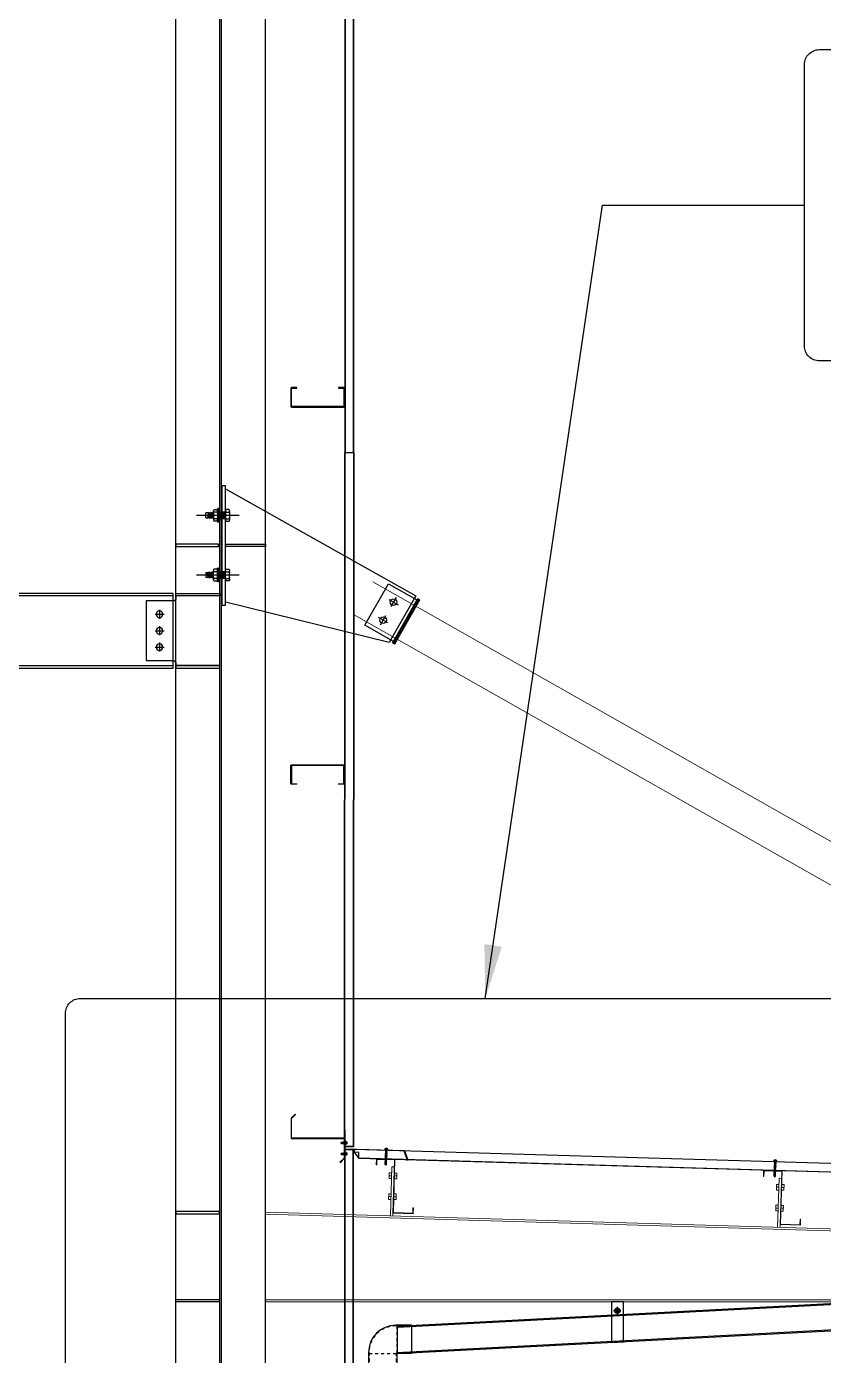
# Model space of a CAD drawing. Header units: inches. Extents: x 340055 to 349452, y -34649 to -30845.
# Drawn here: x 342601.62 to 342628.33, y -32630.48 to -32585.93 of the extents above; entities that cross this region are included whole.
import ezdxf

# ---------------------------------------------------------------- set-up
doc = ezdxf.new("R2010")
doc.units = ezdxf.units.IN
doc.header["$MEASUREMENT"] = 0
doc.linetypes.add('HIDDEN', pattern=[0.375, 0.25, -0.125])
doc.linetypes.add('XKITLINE00', pattern=[0])
for name, color, linetype in [('2', 2, 'Continuous'), ('2NET-VE', 8, 'Continuous'), ('3', 3, 'Continuous'), ('4', 4, 'Continuous'), ('7', 7, 'Continuous'), ('8', 8, 'Continuous'), ('DOWNPOUT', 52, 'Continuous'), ('flashing', 6, 'Continuous'), ('ROOFING', 4, 'Continuous'), ('STRUCTURE', 1, 'Continuous')]:
    doc.layers.add(name, color=color, linetype=linetype)
doc.layers.add('Bolt', color=7, linetype='Continuous', lineweight=0)
doc.layers.add('PART', color=20, linetype='Continuous', lineweight=9)
doc.styles.add('ST1H', font='vnshxh.shx', dxfattribs={"width": 0.7})
doc.dimstyles.new('3', dxfattribs={"dimtxt": 3.5, "dimasz": 1.8, "dimexe": 1, "dimexo": 0, "dimgap": 1, "dimtad": 1, "dimdec": 0, "dimlfac": 3, "dimzin": 0, "dimdsep": 46, "dimtxsty": 'ST1H', "dimblk": 'OBLIQUE', "dimcen": 1, "dimdle": 1, "dimclrd": 8, "dimclre": 8, "dimclrt": 3, "dimadec": 0, "dimazin": 0, "dimtfac": 1, "dimtdec": 0, "dimtix": 1, "dimtofl": 0, "dimtmove": 1, "dimatfit": 3, "dimfxl": 0, "dimtolj": 1, "dimtzin": 0, "dimlwd": -1, "dimlwe": -1, "dimarcsym": 0})

# ---------------------------------------------------------------- blocks, each defined once
blk = doc.blocks.new('A$C2C995D6F')
at = {"layer": '7'}
for p, q in [((0.252, 0.126), (0, 0.126)), ((0.126, 0.252), (0.126, 0))]:
    blk.add_line(p, q, dxfattribs=at)
blk.add_circle((0.126, 0.126), 0.0917, dxfattribs=at)
blk = doc.blocks.new('*U73')
at = {"color": 9, "const_width": 22}
blk.add_lwpolyline([(0, 0), (23.2, 0)], dxfattribs=at)
at = {"layer": '2NET-VE', "color": 8, "linetype": 'Continuous', "ltscale": 0.5}
for p, q in [((0, 10.4), (23.2, 10.4)), ((40, 9.2), (40, 9.2)), ((0, -10.4), (23.2, -10.4)), ((40, -9.2), (40, -9.2))]:
    blk.add_line(p, q, dxfattribs=at)
at = {"layer": '7', "color": 8, "linetype": 'Continuous'}
for p, q in [((38.8, 8), (40.3, 9.6)), ((39.3, -8), (41.2, 8)), ((40.3, 9.6), (41.2, 8)), ((41.2, 8), (42.7, 9.6)), ((41.7, -8), (43.6, 8)), ((42.7, 9.6), (43.6, 8)), ((43.6, 8), (45.1, 9.6)), ((44.2, -8), (46, 8)), ((45.1, 9.6), (46, 8)), ((46, 8), (47.6, 9.6)), ((46.6, -8), (48.5, 8)), ((47.6, 9.6), (48.5, 8)), ((48.5, 8), (50, 9.6)), ((49, -8), (50.9, 8)), ((49, -8), (50.9, 8)), ((50, 9.6), (50.9, 8)), ((50.9, 8), (52.4, 9.6)), ((51.4, -8), (53.3, 8)), ((52.4, 9.6), (53.3, 8)), ((53.3, 8), (54.8, 9.6)), ((53.8, -8), (55.7, 8)), ((53.8, -8), (55.7, 8)), ((53.8, -8), (55.7, 8)), ((54.8, 9.6), (55.7, 8)), ((55.7, 8), (57.2, 9.6)), ((56.2, -8), (58.1, 8)), ((57.2, 9.6), (58.1, 8)), ((63.7, 8), (58.1, 8)), ((63.7, 8), (63.7, -8)), ((39, -8), (38.5, -8)), ((39.3, -8), (38.8, -8)), ((39.3, -8), (40.2, -9.6)), ((40.2, -9.6), (41.7, -8)), ((41.7, -8), (42.6, -9.6)), ((42.6, -9.6), (44.2, -8)), ((44.2, -8), (45.1, -9.6)), ((45.1, -9.6), (46.6, -8)), ((46.6, -8), (47.5, -9.6)), ((47.5, -9.6), (49, -8)), ((49, -8), (49.9, -9.6)), ((49.9, -9.6), (51.4, -8)), ((51.4, -8), (52.3, -9.6)), ((52.3, -9.6), (53.8, -8)), ((53.8, -8), (54.7, -9.6)), ((54.7, -9.6), (56.2, -8)), ((56.2, -8), (63.7, -8))]:
    blk.add_line(p, q, dxfattribs=at)
at = {"layer": '8', "color": 8, "linetype": 'Continuous', "ltscale": 10}
blk.add_line((-43.5, 0), (93.3, 0), dxfattribs=at)
at = {"layer": '8', "color": 8, "linetype": 'Continuous'}
for p, q in [((-12.8, 11), (-12.8, 14.8)), ((-12.8, -14.8), (-12.8, 14.8)), ((-1.2, 18.7), (-11.6, 18.7)), ((-1.7, 11), (-11.1, 11)), ((0, 11), (0, 14.8)), ((0, -14.8), (0, 14.8)), ((23.2, -21.9), (23.2, 21.9)), ((23.2, 21.9), (25.7, 21.9)), ((25.7, -21.9), (25.7, 21.9)), ((25.7, 11), (25.7, 14.8)), ((25.7, -14.8), (25.7, 14.8)), ((26.8, 18.7), (37.3, 18.7)), ((27.4, 11), (36.7, 11)), ((38.5, 11), (38.5, 14.8)), ((38.5, -14.8), (38.5, 14.8)), ((-12.8, -11), (-12.8, -14.8)), ((-11.6, -18.7), (-1.2, -18.7)), ((-1.7, -11), (-11.1, -11)), ((0, -11), (0, -14.8)), ((23.2, -21.9), (25.7, -21.9)), ((25.7, -11), (25.7, -14.8)), ((37.3, -18.7), (26.8, -18.7)), ((27.4, -11), (36.7, -11)), ((38.5, -11), (38.5, -14.8))]:
    blk.add_line(p, q, dxfattribs=at)
for centre, radius, start, end in [((-5.8, 14.8), 6.98, 146.602, 180), ((-7.7, 14.8), 5.12, 180, 228.5476), ((-7.7, 7.1), 5.12, 131.4524, 180), ((-5.1, 14.8), 5.12, 311.4524, 0), ((-5.1, 7.1), 5.12, 0, 48.5476), ((-7, 14.8), 6.98, 0, 33.398), ((32.7, 14.8), 6.98, 146.602, 180), ((30.8, 14.8), 5.12, 180, 228.5476), ((30.8, 7.1), 5.12, 131.4524, 180), ((33.4, 14.8), 5.12, 311.4524, 0), ((33.4, 7.1), 5.12, 0, 48.5476), ((31.5, 14.8), 6.98, 0, 33.398), ((-7.7, -7.1), 5.12, 180, 228.5476), ((-7.7, -14.8), 5.12, 131.4524, 180), ((-5.8, -14.8), 6.98, 180, 213.398), ((-5.1, -7.1), 5.12, 311.4524, 0), ((-5.1, -14.8), 5.12, 0, 48.5476), ((-7, -14.8), 6.98, 326.602, 0), ((30.8, -7.1), 5.12, 180, 228.5476), ((30.8, -14.8), 5.12, 131.4524, 180), ((32.7, -14.8), 6.98, 180, 213.398), ((33.4, -7.1), 5.12, 311.4524, 0), ((33.4, -14.8), 5.12, 0, 48.5476), ((31.5, -14.8), 6.98, 326.602, 0)]:
    blk.add_arc(centre, radius, start, end, dxfattribs=at)
blk = doc.blocks.new('*U74')
at = {"color": 9, "const_width": 22}
blk.add_lwpolyline([(0, 0), (23.2, 0)], dxfattribs=at)
at = {"layer": '2NET-VE', "color": 8, "linetype": 'Continuous', "ltscale": 0.5}
for p, q in [((0, 10.4), (23.2, 10.4)), ((40, 9.2), (40, 9.2)), ((0, -10.4), (23.2, -10.4)), ((40, -9.2), (40, -9.2))]:
    blk.add_line(p, q, dxfattribs=at)
at = {"layer": '7', "color": 8, "linetype": 'Continuous'}
for p, q in [((38.8, 8), (40.3, 9.6)), ((39.3, -8), (41.2, 8)), ((40.3, 9.6), (41.2, 8)), ((41.2, 8), (42.7, 9.6)), ((41.7, -8), (43.6, 8)), ((42.7, 9.6), (43.6, 8)), ((43.6, 8), (45.1, 9.6)), ((44.2, -8), (46, 8)), ((45.1, 9.6), (46, 8)), ((46, 8), (47.6, 9.6)), ((46.6, -8), (48.5, 8)), ((47.6, 9.6), (48.5, 8)), ((48.5, 8), (50, 9.6)), ((49, -8), (50.9, 8)), ((49, -8), (50.9, 8)), ((50, 9.6), (50.9, 8)), ((50.9, 8), (52.4, 9.6)), ((51.4, -8), (53.3, 8)), ((52.4, 9.6), (53.3, 8)), ((53.3, 8), (54.8, 9.6)), ((53.8, -8), (55.7, 8)), ((53.8, -8), (55.7, 8)), ((53.8, -8), (55.7, 8)), ((54.8, 9.6), (55.7, 8)), ((55.7, 8), (57.2, 9.6)), ((56.2, -8), (58.1, 8)), ((57.2, 9.6), (58.1, 8)), ((63.7, 8), (58.1, 8)), ((63.7, 8), (63.7, -8)), ((39, -8), (38.5, -8)), ((39.3, -8), (38.8, -8)), ((39.3, -8), (40.2, -9.6)), ((40.2, -9.6), (41.7, -8)), ((41.7, -8), (42.6, -9.6)), ((42.6, -9.6), (44.2, -8)), ((44.2, -8), (45.1, -9.6)), ((45.1, -9.6), (46.6, -8)), ((46.6, -8), (47.5, -9.6)), ((47.5, -9.6), (49, -8)), ((49, -8), (49.9, -9.6)), ((49.9, -9.6), (51.4, -8)), ((51.4, -8), (52.3, -9.6)), ((52.3, -9.6), (53.8, -8)), ((53.8, -8), (54.7, -9.6)), ((54.7, -9.6), (56.2, -8)), ((56.2, -8), (63.7, -8))]:
    blk.add_line(p, q, dxfattribs=at)
at = {"layer": '8', "color": 8, "linetype": 'Continuous', "ltscale": 10}
blk.add_line((-43.5, 0), (93.3, 0), dxfattribs=at)
at = {"layer": '8', "color": 8, "linetype": 'Continuous'}
for p, q in [((-12.8, 11), (-12.8, 14.8)), ((-12.8, -14.8), (-12.8, 14.8)), ((-1.2, 18.7), (-11.6, 18.7)), ((-1.7, 11), (-11.1, 11)), ((0, 11), (0, 14.8)), ((0, -14.8), (0, 14.8)), ((23.2, -21.9), (23.2, 21.9)), ((23.2, 21.9), (25.7, 21.9)), ((25.7, -21.9), (25.7, 21.9)), ((25.7, 11), (25.7, 14.8)), ((25.7, -14.8), (25.7, 14.8)), ((26.8, 18.7), (37.3, 18.7)), ((27.4, 11), (36.7, 11)), ((38.5, 11), (38.5, 14.8)), ((38.5, -14.8), (38.5, 14.8)), ((-12.8, -11), (-12.8, -14.8)), ((-11.6, -18.7), (-1.2, -18.7)), ((-1.7, -11), (-11.1, -11)), ((0, -11), (0, -14.8)), ((23.2, -21.9), (25.7, -21.9)), ((25.7, -11), (25.7, -14.8)), ((37.3, -18.7), (26.8, -18.7)), ((27.4, -11), (36.7, -11)), ((38.5, -11), (38.5, -14.8))]:
    blk.add_line(p, q, dxfattribs=at)
for centre, radius, start, end in [((-5.8, 14.8), 6.98, 146.602, 180), ((-7.7, 14.8), 5.12, 180, 228.5476), ((-7.7, 7.1), 5.12, 131.4524, 180), ((-5.1, 14.8), 5.12, 311.4524, 0), ((-5.1, 7.1), 5.12, 0, 48.5476), ((-7, 14.8), 6.98, 0, 33.398), ((32.7, 14.8), 6.98, 146.602, 180), ((30.8, 14.8), 5.12, 180, 228.5476), ((30.8, 7.1), 5.12, 131.4524, 180), ((33.4, 14.8), 5.12, 311.4524, 0), ((33.4, 7.1), 5.12, 0, 48.5476), ((31.5, 14.8), 6.98, 0, 33.398), ((-7.7, -7.1), 5.12, 180, 228.5476), ((-7.7, -14.8), 5.12, 131.4524, 180), ((-5.8, -14.8), 6.98, 180, 213.398), ((-5.1, -7.1), 5.12, 311.4524, 0), ((-5.1, -14.8), 5.12, 0, 48.5476), ((-7, -14.8), 6.98, 326.602, 0), ((30.8, -7.1), 5.12, 180, 228.5476), ((30.8, -14.8), 5.12, 131.4524, 180), ((32.7, -14.8), 6.98, 180, 213.398), ((33.4, -7.1), 5.12, 311.4524, 0), ((33.4, -14.8), 5.12, 0, 48.5476), ((31.5, -14.8), 6.98, 326.602, 0)]:
    blk.add_arc(centre, radius, start, end, dxfattribs=at)
blk = doc.blocks.new('11')
at = {"color": 9, "linetype": 'XKITLINE00', "lineweight": 0}
for p, q in [((1478.094, 219.129), (1508.937, 236.631)), ((1478.721, 218.025), (1509.564, 235.526)), ((1477.807, 219.272), (1476.663, 218.622)), ((1476.986, 218.691), (1477.943, 219.234)), ((1477.856, 219.185), (1477.807, 219.272)), ((1477.988, 219.317), (1477.918, 219.277)), ((1477.918, 219.277), (1478.757, 217.799)), ((1477.988, 219.317), (1478.827, 217.838)), ((1477.776, 217.3), (1476.986, 218.691)), ((1477.514, 218.572), (1477.601, 218.722)), ((1477.601, 218.722), (1477.775, 218.721)), ((1477.775, 218.721), (1477.86, 218.57)), ((1476.663, 218.622), (1475.169, 214.476)), ((1477.599, 218.422), (1477.514, 218.572)), ((1477.772, 218.421), (1477.599, 218.422)), ((1477.86, 218.57), (1477.772, 218.421)), ((1477.776, 217.3), (1478.733, 217.842)), ((1477.859, 217.964), (1477.947, 218.113)), ((1477.945, 217.813), (1477.859, 217.964)), ((1478.118, 217.812), (1477.945, 217.813)), ((1477.947, 218.113), (1478.12, 218.112)), ((1478.206, 217.961), (1478.118, 217.812)), ((1478.12, 218.112), (1478.206, 217.961)), ((1478.695, 217.706), (1478.646, 217.793)), ((1478.827, 217.838), (1478.757, 217.799)), ((1478.965, 214.588), (1478.695, 217.706)), ((1508.218, 216.982), (1508.298, 216.984)), ((1508.298, 216.984), (1508.347, 215.335)), ((1495.223, 216.597), (1495.303, 216.6)), ((1495.303, 216.6), (1495.352, 214.95)), ((1475.822, 216.275), (1478.811, 216.36)), ((1475.822, 216.275), (1475.824, 216.215)), ((1475.824, 216.215), (1478.813, 216.3)), ((1475.824, 216.214), (1476.985, 216.247)), ((1476.985, 216.248), (1477.045, 216.25)), ((1477.044, 214.531), (1476.985, 216.248)), ((1477.045, 216.249), (1478.813, 216.3)), ((1477.045, 216.25), (1477.104, 214.533)), ((1478.813, 216.3), (1478.811, 216.36)), ((1482.229, 216.212), (1482.309, 216.215)), ((1482.309, 216.215), (1482.358, 214.565)), ((1464.987, 215.702), (1465.067, 215.704)), ((1465.067, 215.704), (1465.115, 214.055)), ((1469.14, 215.825), (1469.06, 215.822)), ((1469.06, 215.822), (1469.109, 214.173)), ((1461.748, 213.955), (1512.539, 215.459)), ((1512.539, 215.399), (1461.749, 213.895)), ((1508.267, 215.333), (1508.264, 215.433)), ((1512.539, 215.459), (1512.539, 212.455)), ((1482.278, 214.563), (1482.275, 214.663)), ((1495.272, 214.948), (1495.269, 215.048)), ((1469.189, 214.175), (1469.186, 214.275)), ((1475.065, 214.473), (1479.064, 214.591)), ((1475.065, 214.473), (1475.069, 214.353)), ((1475.069, 214.353), (1479.067, 214.471)), ((1477.104, 214.533), (1477.044, 214.531)), ((1477.104, 214.315), (1477.044, 214.315)), ((1477.044, 214.315), (1477.044, 212.535)), ((1477.104, 214.315), (1477.104, 212.535)), ((1479.064, 214.591), (1479.067, 214.471)), ((1461.669, 212.455), (1461.669, 213.955)), ((1461.749, 212.455), (1461.749, 213.955)), ((1465.036, 214.052), (1465.033, 214.152)), ((1460.019, 213.198), (1460.019, 213.118)), ((1460.019, 213.118), (1461.669, 213.118)), ((1461.569, 213.198), (1461.669, 213.198)), ((1461.749, 212.515), (1512.539, 212.515)), ((1512.539, 212.455), (1461.749, 212.455)), ((1477.104, 212.535), (1477.044, 212.535))]:
    blk.add_line(p, q, dxfattribs=at)
at = {"color": 8}
for p, q in [((1461.669, 213.955), (1461.749, 213.955)), ((1461.749, 213.895), (1461.748, 213.955)), ((1461.669, 212.455), (1461.749, 212.455)), ((1461.749, 212.455), (1461.749, 212.515))]:
    blk.add_line(p, q, dxfattribs=at)
at = {"layer": 'Bolt', "linetype": 'XKITLINE00', "lineweight": 0}
for p, q in [((1508.129, 216.774), (1508.209, 216.777)), ((1508.134, 216.584), (1508.129, 216.774)), ((1508.132, 216.679), (1508.212, 216.682)), ((1508.134, 216.584), (1508.214, 216.587)), ((1508.304, 216.78), (1508.384, 216.782)), ((1508.307, 216.685), (1508.387, 216.687)), ((1508.309, 216.59), (1508.389, 216.592)), ((1508.384, 216.782), (1508.389, 216.592)), ((1482.14, 216.005), (1482.22, 216.007)), ((1482.146, 215.815), (1482.14, 216.005)), ((1482.315, 216.01), (1482.395, 216.012)), ((1482.395, 216.012), (1482.401, 215.822)), ((1495.135, 216.389), (1495.214, 216.392)), ((1495.14, 216.2), (1495.135, 216.389)), ((1495.137, 216.295), (1495.217, 216.297)), ((1495.14, 216.2), (1495.22, 216.202)), ((1495.309, 216.395), (1495.389, 216.397)), ((1495.312, 216.3), (1495.392, 216.302)), ((1495.315, 216.205), (1495.395, 216.207)), ((1495.389, 216.397), (1495.395, 216.207)), ((1508.15, 216.075), (1508.23, 216.077)), ((1508.155, 215.885), (1508.15, 216.075)), ((1508.152, 215.98), (1508.232, 215.982)), ((1508.324, 216.08), (1508.404, 216.082)), ((1508.327, 215.985), (1508.407, 215.987)), ((1508.404, 216.082), (1508.41, 215.892)), ((1468.986, 215.615), (1469.066, 215.617)), ((1468.992, 215.425), (1468.986, 215.615)), ((1469.241, 215.623), (1469.161, 215.62)), ((1469.247, 215.433), (1469.241, 215.623)), ((1482.143, 215.91), (1482.223, 215.912)), ((1482.146, 215.815), (1482.226, 215.817)), ((1482.318, 215.915), (1482.398, 215.917)), ((1482.321, 215.82), (1482.401, 215.822)), ((1495.155, 215.69), (1495.235, 215.692)), ((1495.161, 215.5), (1495.155, 215.69)), ((1495.158, 215.595), (1495.238, 215.597)), ((1495.33, 215.695), (1495.41, 215.697)), ((1495.333, 215.6), (1495.413, 215.602)), ((1495.41, 215.697), (1495.416, 215.507)), ((1508.155, 215.885), (1508.235, 215.887)), ((1508.33, 215.89), (1508.41, 215.892)), ((1464.898, 215.494), (1464.978, 215.496)), ((1464.903, 215.304), (1464.898, 215.494)), ((1464.901, 215.399), (1464.981, 215.401)), ((1464.903, 215.304), (1464.983, 215.306)), ((1465.073, 215.499), (1465.153, 215.502)), ((1465.076, 215.404), (1465.155, 215.407)), ((1465.078, 215.309), (1465.158, 215.312)), ((1465.153, 215.502), (1465.158, 215.312)), ((1468.989, 215.52), (1469.069, 215.522)), ((1469.072, 215.428), (1468.992, 215.425)), ((1469.164, 215.525), (1469.244, 215.528)), ((1469.167, 215.43), (1469.247, 215.433)), ((1482.161, 215.305), (1482.241, 215.307)), ((1482.167, 215.115), (1482.161, 215.305)), ((1482.164, 215.21), (1482.244, 215.212)), ((1482.167, 215.115), (1482.247, 215.117)), ((1482.336, 215.31), (1482.416, 215.313)), ((1482.339, 215.215), (1482.419, 215.218)), ((1482.341, 215.12), (1482.421, 215.123)), ((1482.416, 215.313), (1482.421, 215.123)), ((1495.161, 215.5), (1495.241, 215.502)), ((1495.336, 215.505), (1495.416, 215.507)), ((1464.919, 214.794), (1464.998, 214.797)), ((1464.924, 214.604), (1464.919, 214.794)), ((1464.921, 214.699), (1465.001, 214.702)), ((1465.093, 214.799), (1465.173, 214.802)), ((1465.096, 214.705), (1465.176, 214.707)), ((1465.173, 214.802), (1465.179, 214.612)), ((1469.007, 214.915), (1469.087, 214.918)), ((1469.012, 214.725), (1469.007, 214.915)), ((1469.01, 214.82), (1469.089, 214.823)), ((1469.092, 214.728), (1469.012, 214.725)), ((1469.262, 214.923), (1469.182, 214.921)), ((1469.184, 214.826), (1469.264, 214.828)), ((1469.187, 214.731), (1469.267, 214.733)), ((1469.267, 214.733), (1469.262, 214.923)), ((1478.21, 214.696), (1477.91, 214.687)), ((1477.91, 214.687), (1477.914, 214.557)), ((1478.064, 214.561), (1478.06, 214.691)), ((1478.214, 214.566), (1478.21, 214.696)), ((1464.924, 214.604), (1465.004, 214.607)), ((1465.099, 214.61), (1465.179, 214.612)), ((1476.211, 214.637), (1475.911, 214.628)), ((1475.911, 214.628), (1475.915, 214.498)), ((1475.924, 214.185), (1475.92, 214.315)), ((1476.224, 214.194), (1475.924, 214.185)), ((1476.178, 214.383), (1475.959, 214.376)), ((1475.969, 214.376), (1475.968, 214.379)), ((1476.065, 214.502), (1476.061, 214.632)), ((1476.074, 214.189), (1476.07, 214.319)), ((1476.168, 214.382), (1476.168, 214.385)), ((1476.173, 214.382), (1476.178, 214.383)), ((1476.215, 214.507), (1476.211, 214.637)), ((1476.22, 214.324), (1476.224, 214.194)), ((1477.923, 214.244), (1477.919, 214.374)), ((1478.223, 214.253), (1477.923, 214.244)), ((1477.968, 214.435), (1477.968, 214.439)), ((1478.073, 214.248), (1478.069, 214.378)), ((1478.168, 214.441), (1478.167, 214.444)), ((1478.219, 214.383), (1478.223, 214.253)), ((1460.414, 213.293), (1460.224, 213.293)), ((1460.224, 213.293), (1460.224, 213.213)), ((1460.224, 213.038), (1460.224, 213.118)), ((1460.414, 213.038), (1460.224, 213.038)), ((1460.319, 213.213), (1460.319, 213.293)), ((1460.319, 213.038), (1460.319, 213.118)), ((1460.414, 213.213), (1460.414, 213.293)), ((1460.414, 213.118), (1460.414, 213.038)), ((1461.114, 213.293), (1460.924, 213.293)), ((1460.924, 213.293), (1460.924, 213.213)), ((1460.924, 213.038), (1460.924, 213.118)), ((1461.114, 213.038), (1460.924, 213.038)), ((1461.019, 213.213), (1461.019, 213.293)), ((1461.019, 213.038), (1461.019, 213.118)), ((1461.114, 213.213), (1461.114, 213.293)), ((1461.114, 213.118), (1461.114, 213.038))]:
    blk.add_line(p, q, dxfattribs=at)
at = {"layer": 'PART', "color": 94, "linetype": 'XKITLINE00', "lineweight": 0}
for points in [[(1507.584, 215.412), (1507.578, 215.612), (1507.593, 215.613), (1507.598, 215.428), (1508.248, 215.447), (1508.195, 217.231), (1508.815, 217.25), (1508.821, 217.05), (1508.806, 217.049), (1508.801, 217.234), (1508.211, 217.217), (1508.264, 215.433)], [(1481.595, 214.643), (1481.589, 214.843), (1481.604, 214.843), (1481.61, 214.658), (1482.26, 214.678), (1482.207, 216.462), (1482.826, 216.48), (1482.832, 216.28), (1482.817, 216.28), (1482.812, 216.465), (1482.222, 216.447), (1482.275, 214.663)], [(1494.584, 215.228), (1494.599, 215.228), (1494.604, 215.043), (1495.254, 215.062), (1495.201, 216.847), (1495.821, 216.865), (1495.827, 216.665), (1495.812, 216.665), (1495.806, 216.849), (1495.216, 216.832), (1495.269, 215.048), (1494.59, 215.028)], [(1469.845, 214.495), (1469.86, 214.495), (1469.865, 214.295), (1469.186, 214.275), (1469.133, 216.06), (1468.543, 216.042), (1468.549, 215.857), (1468.534, 215.857), (1468.528, 216.057), (1469.147, 216.075), (1469.2, 214.291), (1469.85, 214.31)], [(1464.353, 214.132), (1464.347, 214.332), (1464.362, 214.333), (1464.367, 214.148), (1465.017, 214.167), (1464.964, 215.951), (1465.584, 215.969), (1465.59, 215.77), (1465.575, 215.769), (1465.569, 215.954), (1464.98, 215.937), (1465.033, 214.152)], [(1461.554, 213.803), (1461.369, 213.803), (1461.369, 213.818), (1461.569, 213.818), (1461.569, 213.198), (1459.784, 213.198), (1459.784, 212.548), (1459.969, 212.548), (1459.969, 212.533), (1459.769, 212.533), (1459.769, 213.213), (1461.554, 213.213)]]:
    blk.add_lwpolyline(points, close=True, dxfattribs=at)
blk = doc.blocks.new('A$C26A6701F')
at = {"layer": 'STRUCTURE', "color": 1, "linetype": 'Continuous'}
for p, q in [((0, 17.2), (1.3, 17.5)), ((0, 17.1), (0, 17.2)), ((0, 17.2), (4, 17.2)), ((4, 17.1), (0, 17.1)), ((3.9, 16.7), (0.1, 16.7)), ((0.4, 17.8), (3.6, 17.8)), ((0.4, 17.6), (1.2, 17.6)), ((0.9, 17.8), (0.9, 18.8)), ((1, 17.8), (1, 18.6)), ((1.1, 18.9), (2.9, 18.9)), ((1.2, 16.7), (1.1, 16.7)), ((1.1, 16.7), (1.4, 16.6)), ((1.1, 16.7), (1.4, 16.7)), ((1.1, 16.2), (2.9, 16.5)), ((1.4, 16.4), (1.1, 16.2)), ((1.1, 16.2), (1.4, 16.1)), ((1.1, 15.7), (2.9, 16)), ((1.4, 15.9), (1.1, 15.7)), ((1.1, 15.7), (1.4, 15.6)), ((1.4, 15.5), (1.1, 15.2)), ((1.1, 15.2), (2.9, 15.5)), ((1.1, 15.2), (1.4, 15.1)), ((1.4, 15), (1.1, 14.8)), ((1.1, 14.8), (2.9, 15)), ((1.2, 17.6), (2.8, 17.6)), ((1.3, 17.5), (1.3, 17.6)), ((1.3, 17.5), (2.7, 17.5)), ((1.4, 16.6), (2.4, 16.7)), ((2.7, 16.6), (1.4, 16.4)), ((1.4, 16.4), (1.4, 16.6)), ((1.4, 16.1), (2.7, 16.3)), ((2.7, 16.1), (1.4, 15.9)), ((1.4, 15.9), (1.4, 16.1)), ((1.4, 15.6), (2.7, 15.8)), ((2.7, 15.6), (1.4, 15.5)), ((1.4, 15.5), (1.4, 15.6)), ((1.4, 15.1), (2.7, 15.3)), ((2.7, 15.2), (1.4, 15)), ((1.4, 15), (1.4, 15.1)), ((1.4, 14.7), (2.7, 14.9)), ((1.9, 18.6), (2, 17.8)), ((2, 17.8), (2.1, 18.6)), ((2.7, 17.5), (2.7, 17.6)), ((2.7, 17.5), (4, 17.2)), ((2.7, 16.6), (2.7, 16.7)), ((2.7, 16.6), (2.9, 16.5)), ((2.7, 16.3), (2.9, 16.5)), ((2.7, 16.1), (2.7, 16.3)), ((2.7, 16.1), (2.9, 16)), ((2.7, 15.8), (2.9, 16)), ((2.7, 15.6), (2.7, 15.8)), ((2.7, 15.6), (2.9, 15.5)), ((2.7, 15.3), (2.9, 15.5)), ((2.7, 15.2), (2.7, 15.3)), ((2.7, 15.2), (2.9, 15)), ((2.7, 14.9), (2.9, 15)), ((2.7, 14.7), (2.7, 14.9)), ((2.8, 17.6), (3.6, 17.6)), ((3, 18.6), (3, 17.8)), ((3.1, 17.8), (3.1, 18.8)), ((4, 17.2), (4, 17.1)), ((1, 6.2), (2.8, 6.5)), ((1.3, 6.4), (1, 6.2)), ((1, 6.2), (1.3, 6.1)), ((1.3, 6), (1, 5.8)), ((1, 5.8), (2.8, 6)), ((1, 5.8), (1.3, 5.6)), ((1, 5.3), (2.8, 5.6)), ((1.3, 5.5), (1, 5.3)), ((1, 5.3), (1.3, 5.2)), ((1, 4.8), (2.8, 5.1)), ((1.3, 5), (1, 4.8)), ((1, 4.8), (1.3, 4.7)), ((1, 4.3), (2.8, 4.6)), ((1.3, 4.5), (1, 4.3)), ((1, 4.3), (1.3, 4.2)), ((1.3, 4.1), (1, 3.9)), ((1, 3.9), (2.8, 4.1)), ((1, 3.9), (1.3, 3.8)), ((1.3, 3.6), (1, 3.4)), ((1, 3.4), (2.3, 3.6)), ((1, 3.4), (1.3, 3.3)), ((1.1, 14.8), (1.4, 14.7)), ((1.1, 14.3), (2.9, 14.6)), ((1.4, 14.5), (1.1, 14.3)), ((1.1, 14.3), (1.4, 14.2)), ((1.1, 13.8), (2.9, 14.1)), ((1.4, 14), (1.1, 13.8)), ((1.1, 13.8), (1.4, 13.7)), ((1.4, 13.6), (1.1, 13.3)), ((1.1, 13.3), (2.9, 13.6)), ((1.1, 13.3), (1.4, 13.2)), ((1.1, 12.9), (2.9, 13.2)), ((1.4, 13.1), (1.1, 12.9)), ((1.1, 12.9), (1.4, 12.8)), ((1.1, 12.4), (2.9, 12.7)), ((1.4, 12.6), (1.1, 12.4)), ((1.1, 12.4), (1.4, 12.3)), ((1.1, 11.9), (2.9, 12.2)), ((1.4, 12.1), (1.1, 11.9)), ((1.1, 11.9), (1.4, 11.8)), ((1.4, 11.7), (1.1, 11.5)), ((1.1, 11.5), (2.9, 11.7)), ((1.1, 11.5), (1.4, 11.3)), ((1.1, 11), (2.9, 11.3)), ((1.4, 11.2), (1.1, 11)), ((1.1, 11), (1.3, 10.9)), ((1.1, 10.5), (2.9, 10.8)), ((1.4, 10.7), (1.1, 10.5)), ((1.1, 10.5), (1.3, 10.4)), ((1.1, 10), (2.9, 10.3)), ((1.3, 10.2), (1.1, 10)), ((1.1, 10), (1.3, 9.9)), ((1.3, 9.8), (1.1, 9.6)), ((1.1, 9.6), (2.9, 9.8)), ((1.1, 9.6), (1.3, 9.4)), ((1.1, 9.1), (2.8, 9.4)), ((1.3, 9.3), (1.1, 9.1)), ((1.1, 9.1), (1.3, 9)), ((1.1, 8.6), (2.8, 8.9)), ((1.3, 8.8), (1.1, 8.6)), ((1.1, 8.6), (1.3, 8.5)), ((1.1, 8.1), (2.8, 8.4)), ((1.3, 8.3), (1.1, 8.1)), ((1.1, 8.1), (1.3, 8)), ((1.3, 7.9), (1.1, 7.7)), ((1.1, 7.7), (2.8, 7.9)), ((1.1, 7.7), (1.3, 7.5)), ((1.1, 7.2), (2.8, 7.5)), ((1.3, 7.4), (1.1, 7.2)), ((1.1, 7.2), (1.3, 7.1)), ((1.1, 6.7), (2.8, 7)), ((1.3, 6.9), (1.1, 6.7)), ((1.1, 6.7), (1.3, 6.6)), ((1.3, 10.7), (1.3, 10.9)), ((1.3, 10.4), (2.7, 10.6)), ((2.7, 10.4), (1.3, 10.2)), ((1.3, 10.2), (1.3, 10.4)), ((1.3, 9.9), (2.7, 10.1)), ((2.7, 9.9), (1.3, 9.8)), ((1.3, 9.9), (1.3, 9.8)), ((1.3, 9.4), (2.7, 9.6)), ((2.6, 9.5), (1.3, 9.3)), ((1.3, 9.3), (1.3, 9.4)), ((1.3, 9), (2.7, 9.2)), ((2.6, 9), (1.3, 8.8)), ((1.3, 8.8), (1.3, 9)), ((1.3, 8.5), (2.7, 8.7)), ((2.6, 8.5), (1.3, 8.3)), ((1.3, 8.3), (1.3, 8.5)), ((1.3, 8), (2.7, 8.2)), ((2.6, 8), (1.3, 7.9)), ((1.3, 7.9), (1.3, 8)), ((1.3, 7.5), (2.7, 7.7)), ((2.6, 7.6), (1.3, 7.4)), ((1.3, 7.4), (1.3, 7.5)), ((1.3, 7.1), (2.7, 7.3)), ((2.6, 7.1), (1.3, 6.9)), ((1.3, 6.9), (1.3, 7.1)), ((1.3, 6.6), (2.7, 6.8)), ((2.6, 6.6), (1.3, 6.4)), ((1.3, 6.4), (1.3, 6.6)), ((1.3, 6.1), (2.6, 6.3)), ((2.6, 6.1), (1.3, 6)), ((1.3, 6), (1.3, 6.1)), ((1.3, 5.6), (2.6, 5.8)), ((2.6, 5.7), (1.3, 5.5)), ((1.3, 5.5), (1.3, 5.6)), ((1.3, 5.2), (2.6, 5.4)), ((2.6, 5.2), (1.3, 5)), ((1.3, 5), (1.3, 5.2)), ((1.3, 4.7), (2.6, 4.9)), ((2.6, 4.7), (1.3, 4.5)), ((1.3, 4.5), (1.3, 4.7)), ((1.3, 4.2), (2.6, 4.4)), ((2.6, 4.3), (1.3, 4.1)), ((1.3, 4.1), (1.3, 4.2)), ((1.3, 3.8), (2.6, 3.9)), ((1.3, 3.6), (1.3, 3.8)), ((2.3, 3.7), (1.3, 3.6)), ((1.3, 3.3), (2.2, 3.4)), ((1.3, 0.6), (1.3, 3.3)), ((1.3, 0.6), (1.4, 0.8)), ((1.3, 0.6), (1.9, 0)), ((2.7, 14.7), (1.4, 14.5)), ((1.4, 14.5), (1.4, 14.7)), ((1.4, 14.2), (2.7, 14.4)), ((2.7, 14.2), (1.4, 14)), ((1.4, 14), (1.4, 14.2)), ((1.4, 13.7), (2.7, 13.9)), ((2.7, 13.7), (1.4, 13.6)), ((1.4, 13.6), (1.4, 13.7)), ((1.4, 13.2), (2.7, 13.4)), ((2.7, 13.3), (1.4, 13.1)), ((1.4, 13.2), (1.4, 13.1)), ((1.4, 12.8), (2.7, 13)), ((2.7, 12.8), (1.4, 12.6)), ((1.4, 12.6), (1.4, 12.8)), ((1.4, 12.3), (2.7, 12.5)), ((2.7, 12.3), (1.4, 12.1)), ((1.4, 12.1), (1.4, 12.3)), ((1.4, 11.8), (2.7, 12)), ((2.7, 11.8), (1.4, 11.7)), ((1.4, 11.7), (1.4, 11.8)), ((1.4, 11.3), (2.7, 11.5)), ((2.7, 11.4), (1.4, 11.2)), ((1.4, 11.2), (1.4, 11.3)), ((1.3, 10.9), (2.7, 11.1)), ((2.7, 10.9), (1.4, 10.7)), ((1.7, 0.8), (2, 0)), ((2, 0), (2.6, 0.6)), ((2, 0.1), (2.3, 0.6)), ((2.4, 1), (2.6, 3.7)), ((2.6, 3.8), (2.5, 3.8)), ((2.5, 3.6), (2.8, 3.7)), ((2.5, 3.5), (2.6, 3.5)), ((2.6, 9.5), (2.7, 9.6)), ((2.6, 9.5), (2.8, 9.4)), ((2.6, 9), (2.6, 9.2)), ((2.6, 9), (2.8, 8.9)), ((2.6, 8.5), (2.6, 8.7)), ((2.6, 8.5), (2.8, 8.4)), ((2.6, 8), (2.6, 8.2)), ((2.6, 8), (2.8, 7.9)), ((2.6, 7.6), (2.6, 7.7)), ((2.6, 7.6), (2.8, 7.5)), ((2.6, 7.1), (2.6, 7.3)), ((2.6, 7.1), (2.8, 7)), ((2.6, 6.6), (2.6, 6.8)), ((2.6, 6.6), (2.8, 6.5)), ((2.6, 6.3), (2.8, 6.5)), ((2.6, 6.1), (2.6, 6.3)), ((2.6, 6.1), (2.8, 6)), ((2.6, 5.8), (2.8, 6)), ((2.6, 5.7), (2.6, 5.8)), ((2.6, 5.7), (2.8, 5.6)), ((2.6, 5.4), (2.8, 5.6)), ((2.6, 5.2), (2.6, 5.4)), ((2.6, 5.2), (2.8, 5.1)), ((2.6, 4.9), (2.8, 5.1)), ((2.6, 4.7), (2.6, 4.9)), ((2.6, 4.7), (2.8, 4.6)), ((2.6, 4.4), (2.8, 4.6)), ((2.6, 4.3), (2.6, 4.4)), ((2.8, 4.1), (2.6, 4.3)), ((2.6, 3.9), (2.8, 4.1)), ((2.6, 3.8), (2.6, 3.9)), ((2.8, 3.7), (2.6, 3.8)), ((2.6, 3.5), (2.8, 3.7)), ((2.6, 0.6), (2.6, 3.5)), ((2.7, 14.7), (2.9, 14.6)), ((2.7, 14.4), (2.9, 14.6)), ((2.7, 14.2), (2.7, 14.4)), ((2.7, 14.2), (2.9, 14.1)), ((2.7, 13.9), (2.9, 14.1)), ((2.7, 13.7), (2.7, 13.9)), ((2.7, 13.7), (2.9, 13.6)), ((2.7, 13.4), (2.9, 13.6)), ((2.7, 13.4), (2.7, 13.3)), ((2.7, 13.3), (2.9, 13.2)), ((2.7, 13), (2.9, 13.2)), ((2.7, 12.8), (2.7, 13)), ((2.7, 12.8), (2.9, 12.7)), ((2.7, 12.5), (2.9, 12.7)), ((2.7, 12.3), (2.7, 12.5)), ((2.7, 12.3), (2.9, 12.2)), ((2.7, 12), (2.9, 12.2)), ((2.7, 11.8), (2.7, 12)), ((2.7, 11.8), (2.9, 11.7)), ((2.7, 11.5), (2.9, 11.7)), ((2.7, 11.4), (2.7, 11.5)), ((2.7, 11.4), (2.9, 11.3)), ((2.7, 11.1), (2.9, 11.3)), ((2.7, 10.9), (2.7, 11.1)), ((2.7, 10.9), (2.9, 10.8)), ((2.7, 10.6), (2.9, 10.8)), ((2.7, 10.4), (2.7, 10.6)), ((2.7, 10.4), (2.9, 10.3)), ((2.7, 10.1), (2.9, 10.3)), ((2.7, 10.1), (2.7, 9.9)), ((2.7, 9.9), (2.9, 9.8)), ((2.7, 9.6), (2.9, 9.8)), ((2.7, 9.2), (2.8, 9.4)), ((2.7, 8.7), (2.8, 8.9)), ((2.7, 8.2), (2.8, 8.4)), ((2.7, 7.7), (2.8, 7.9)), ((2.7, 7.3), (2.8, 7.5)), ((2.7, 6.8), (2.8, 7))]:
    blk.add_line(p, q, dxfattribs=at)
for centre, major_axis, ratio, start_param, end_param in [((-1.1, 16.7), (-0.822, 0.822), 1, 3.915086, 4.236522), ((0.4, 17.7), (0.0956, 0.0956), 1, 0.954633, 3.757756), ((1.1, 18.8), (-0.0943, 0.0943), 1, -0.785398, 0.785398), ((1.5, 18), (0.508, 0.508), 1, 0.131933, 1.438864), ((2.5, 18), (0.508, 0.508), 1, 0.131933, 1.438864), ((2.9, 18.8), (-0.0943, 0.0943), 1, 3.926991, 5.497787), ((3.6, 17.7), (-0.1, 0.1), 1, 2.701137, 5.152845), ((5.1, 16.7), (-1.15, 0.17), 0.90746, -0.177273, 0.177273), ((1.5, 0.7), (0.111, 0.111), 1, 6.085329, 8.011019), ((1.9, 0.1), (0.0625, 0.0625), 1, 3.247504, 4.535451), ((1.8, 3.7), (0.363, 0.363), 1, 4.808661, 5.407478), ((2.4, 3.7), (0.0836, 0.0836), 1, 5.766736, 8.502032), ((1.8, 1), (0.416, 0.416), 1, 4.859665, 5.449971)]:
    blk.add_ellipse(centre, major_axis=major_axis, ratio=ratio, start_param=start_param, end_param=end_param, dxfattribs=at)
blk = doc.blocks.new('Short_Self_drilling')
at = {"layer": 'STRUCTURE', "color": 1, "linetype": 'Continuous'}
for p, q in [((6.4, 1.7), (-6.4, 1.7)), ((5.1, 3.8), (-5.1, 3.8)), ((-2.6, 2.9), (-5.1, 2.9)), ((-3.4, 3.8), (-3.4, 6.8)), ((3, 7.2), (-3, 7.2)), ((2.6, 2.9), (-2.6, 2.9)), ((-2.1, 2.8), (-2.1, 2.9)), ((6.3, 0), (0, 0)), ((2.2, 2.8), (2.2, 2.9)), ((2.2, -0.5), (2.2, 0)), ((5.1, 2.9), (2.6, 2.9)), ((3.4, 3.8), (3.4, 6.8)), ((3, -1.2), (-2.7, -0.2)), ((3, -2.7), (-2.7, -1.8)), ((3, -4.2), (-2.7, -3.3)), ((3, -5.8), (-2.7, -4.8)), ((3, -7.3), (-2.7, -6.3)), ((-1.9, -8), (-2.7, -7.9)), ((-2.1, -1.4), (-2.1, -0.9)), ((-2.1, -2.9), (-2.1, -2.4)), ((-2.1, -4.4), (-2.1, -3.9)), ((-2.1, -6), (-2.1, -5.4)), ((-2.1, -7.5), (-2.1, -7)), ((-2.1, -12.3), (-2.1, -8.5)), ((3, -8.8), (-1.1, -8.1)), ((2.1, -12.3), (2.1, -9.1)), ((2.2, -2), (2.2, -1.5)), ((2.2, -3.6), (2.2, -3)), ((2.2, -5.1), (2.2, -4.6)), ((2.2, -6.6), (2.2, -6.1)), ((2.2, -8.1), (2.2, -7.6))]:
    blk.add_line(p, q, dxfattribs=at)
blk.add_lwpolyline([(6.4, 1.3), (6.4, 1.7), (2.1, 2.8), (-2.1, 2.8), (-6.4, 1.7), (-6.4, 1.3)], close=True, dxfattribs=at)
for points in [[(-6.4, 1.3, -0.088869), (-6.3, 0), (0, 0)], [(-0.1, 3.8), (-0.3, 6.2, 0.338878), (-3.1, 6.2), (-3.3, 3.8)], [(3.3, 3.8), (3.1, 6.2, 0.338878), (0.3, 6.2), (0.1, 3.8)], [(2.1, -12.3), (0.2, -14.2, -0.333596), (-0.2, -14.2), (-2.1, -12.3)], [(-0.1, -14), (-1, -12.2, -0.148657), (-1.4, -11.2), (-2, -7.7, -0.815006), (-1.2, -7.8, 0.150833), (-0.8, -8.7)], [(2.1, -12.3), (1.7, -11.7, 0.52242), (0.9, -11.7), (-0.2, -14.2)]]:
    blk.add_lwpolyline(points, format="xyb", dxfattribs=at)
for points in [[(3, -1.2), (2.2, -1.5), (-2.1, -0.8), (-2.7, -0.2), (-2.4, 0)], [(3, -2.7), (2.2, -3), (-2.1, -2.4), (-2.7, -1.8), (-2.1, -1.4), (2.2, -2), (3, -2.7)], [(3, -4.2), (2.2, -4.6), (-2.1, -3.9), (-2.7, -3.3), (-2.1, -2.9), (2.2, -3.6), (3, -4.2)], [(3, -5.8), (2.2, -6.1), (-2.1, -5.4), (-2.7, -4.8), (-2.1, -4.4), (2.2, -5.1), (3, -5.8)], [(3, -7.3), (2.2, -7.6), (-2.1, -7), (-2.7, -6.3), (-2.1, -6), (2.2, -6.6), (3, -7.3)], [(-1.8, -8.5), (-2.1, -8.5), (-2.7, -7.9), (-2.1, -7.5), (-1.8, -7.5)], [(-1.3, -7.6), (2.2, -8.1), (3, -8.8)], [(-1.2, 0), (2.2, -0.5), (3, -1.2)], [(3, -8.8), (2.2, -9.1), (-0.8, -8.7)]]:
    blk.add_lwpolyline(points, dxfattribs=at)
for centre, radius, start, end in [((-5, 3.3), 0.455, 109.7949, 250.2674), ((-3, 6.8), 0.429, 90.0311, 180.0311), ((3, 6.8), 0.429, 0.0311, 90.0311), ((5.1, 3.3), 0.435, 279.7276, 80.3347), ((10, 0.2), 3.74, 162.2963, 182.6103)]:
    blk.add_arc(centre, radius, start, end, dxfattribs=at)
blk = doc.blocks.new('D90-90')
at = {"layer": 'ROOFING', "color": 254}
for p, q in [((-296909.8, -76158.4), (-296964.3, -76158.4)), ((-296909.8, -76158.4), (-296909.8, -76256.9)), ((-297059.3, -76253.4), (-297059.3, -76307.9)), ((-296909.8, -76256.9), (-296960.8, -76256.9)), ((-296960.8, -76256.9), (-296960.8, -76307.9)), ((-297059.3, -76307.9), (-296960.8, -76307.9))]:
    blk.add_line(p, q, dxfattribs=at)
at = {"layer": 'ROOFING', "color": 254, "linetype": 'HIDDEN'}
for p, q in [((-296909.8, -76160.6), (-296964.3, -76160.6)), ((-296959.7, -76254.7), (-296959.7, -76160.6)), ((-297057.1, -76253.4), (-297057.1, -76307.9)), ((-296963, -76257.5), (-297057.1, -76257.5)), ((-296909.8, -76254.7), (-296963, -76254.7)), ((-296963, -76254.7), (-296963, -76307.9))]:
    blk.add_line(p, q, dxfattribs=at)
at = {"layer": 'ROOFING', "color": 254}
blk.add_arc((-296964.3, -76253.4), 95, 90, 180, dxfattribs=at)
at = {"layer": 'ROOFING', "color": 254, "linetype": 'HIDDEN'}
blk.add_arc((-296964.3, -76253.4), 92.8, 90, 180, dxfattribs=at)
blk = doc.blocks.new('_Oblique')
at = {"color": 0, "linetype": 'ByBlock', "lineweight": -2}
blk.add_line((-0.5, -0.5), (0.5, 0.5), dxfattribs=at)

msp = doc.modelspace()

# ---------------------------------------------------------------- hatches: boundary and pattern name
at = {"layer": '8'}
h = msp.add_hatch(dxfattribs=at)
h.set_pattern_fill('ANSI31', color=256, scale=0.35, angle=-29.57183, style=0)
h.set_pattern_definition([(105.42816534, (359524.925873, -39137.2312), (0.04217345765, 0.01163881308), [])])
h.paths.add_polyline_path([(342614.7993, -32605.1493), (342614.7298, -32605.1098), (342613.8908, -32606.5883), (342613.9604, -32606.6278)])

# ---------------------------------------------------------------- linework, layer by layer
at = {"color": 1, "true_color": 0xfa051e}
for p, q in [((342621.42, -32628.8542), (342621.42, -32629.0945)), ((342621.292, -32628.98), (342621.5392, -32628.98))]:
    msp.add_line(p, q, dxfattribs=at)
at = {"color": 2}
msp.add_line((342614.0416, -32629.5179), (342614.0416, -32630.4213), dxfattribs=at)
at = {"color": 240, "true_color": 0xf90627}
msp.add_lwpolyline([(342628.191, -32586.7002), (342684.3006, -32586.7002, -0.4142136), (342684.8006, -32587.2002), (342684.8006, -32596.6349, -0.4142136), (342684.3006, -32597.1349), (342628.191, -32597.1349, -0.4142136), (342627.691, -32596.6349), (342627.691, -32587.2002, -0.4142136)], format="xyb", close=True, dxfattribs=at)
at = {"color": 94}
for points in [[(342612.0803, -32598.0527), (342612.2603, -32598.0527), (342612.2603, -32598.6627), (342610.5003, -32598.6627), (342610.5003, -32598.0527), (342610.6803, -32598.0527), (342610.6803, -32598.0327), (342610.5003, -32598.0327, 0.4142136), (342610.4803, -32598.0527), (342610.4803, -32598.6627, 0.4142136), (342610.5003, -32598.6827), (342612.2603, -32598.6827, 0.4142136), (342612.2803, -32598.6627), (342612.2803, -32598.0527, 0.4142136), (342612.2603, -32598.0327), (342612.0803, -32598.0327), (342612.0803, -32598.0527)], [(342612.0803, -32611.3127), (342612.2603, -32611.3127), (342612.2603, -32610.7027), (342610.5003, -32610.7027), (342610.5003, -32611.3127), (342610.6803, -32611.3127), (342610.6803, -32611.3327), (342610.5003, -32611.3327, -0.4142136), (342610.4803, -32611.3127), (342610.4803, -32610.7027, -0.4142136), (342610.5003, -32610.6827), (342612.2603, -32610.6827, -0.4142136), (342612.2803, -32610.7027), (342612.2803, -32611.3127, -0.4142136), (342612.2603, -32611.3327), (342612.0803, -32611.3327), (342612.0803, -32611.3127)]]:
    msp.add_lwpolyline(points, format="xyb", dxfattribs=at)
at = {"color": 1, "true_color": 0xfa051e}
msp.add_lwpolyline([(342603.4244, -32618.5156), (342666.0153, -32618.5156, -0.4142136), (342666.5153, -32619.0156), (342666.5153, -32633.0019, -0.4142136), (342666.0153, -32633.5019), (342603.4244, -32633.5019, -0.4142136), (342602.9244, -32633.0019), (342602.9244, -32619.0156, -0.4142136)], format="xyb", close=True, dxfattribs=at)
at = {"color": 94}
msp.add_lwpolyline([(342610.4853, -32622.5326), (342610.4853, -32623.2126), (342612.2613, -32623.2126), (342612.2613, -32623.8657), (342612.1254, -32624.0016), (342612.1389, -32624.015), (342612.2803, -32623.8736), (342612.2803, -32623.1936), (342610.5043, -32623.1936), (342610.5043, -32622.5405), (342610.6401, -32622.4046), (342610.6267, -32622.3912)], close=True, dxfattribs=at)
at = {"color": 1, "true_color": 0xfa051e}
for radius in [0.09, 0.06]:
    msp.add_circle((342621.42, -32628.98), radius, dxfattribs=at)
at = {"layer": '2', "color": 9}
msp.add_lwpolyline([(342556.1807, -32607.4336), (342606.5305, -32607.4336), (342606.5305, -32604.9336), (342556.1807, -32604.9336)], close=True, dxfattribs=at)
for points in [[(342606.5305, -32605.0136), (342556.1807, -32605.0136)], [(342556.1807, -32607.3536), (342606.5305, -32607.3536)]]:
    msp.add_lwpolyline(points, dxfattribs=at)
at = {"layer": '3'}
for p, q in [((342654.8623, -32624.8171), (342612.6061, -32623.574)), ((342654.862, -32624.8271), (342612.6061, -32623.584)), ((342654.462, -32625.0954), (342612.7491, -32623.8684)), ((342654.5091, -32625.1068), (342612.7565, -32623.8786))]:
    msp.add_line(p, q, dxfattribs=at)
for points in [[(342612.5901, -32600.2093), (342612.5901, -32378.6836), (342612.2901, -32378.6836), (342612.2901, -32600.7209)], [(342612.5801, -32600.2093), (342612.5801, -32378.6936), (342612.3001, -32378.6936), (342612.3001, -32600.2093)], [(342612.5803, -32600.2093), (342612.5703, -32623.4786), (342612.2903, -32623.4786), (342612.3003, -32600.2093)], [(342612.5803, -32639.6178), (342612.5703, -32623.5886), (342612.2903, -32623.5886), (342612.3003, -32639.6178)]]:
    msp.add_lwpolyline(points, dxfattribs=at)
for points in [[(342612.5903, -32600.2093), (342612.5803, -32623.4886), (342612.2803, -32623.4886), (342612.2903, -32600.2093)], [(342612.5903, -32639.6178), (342612.5803, -32623.5786), (342612.2803, -32623.5786), (342612.2903, -32639.6178)]]:
    msp.add_lwpolyline(points, close=True, dxfattribs=at)
at = {"layer": '4'}
for p, q in [((342612.2803, -32598.0327), (342612.2803, -32598.6827)), ((342612.2803, -32610.6827), (342612.2803, -32611.3327))]:
    msp.add_line(p, q, dxfattribs=at)
at = {"layer": '8'}
for p, q in [((342606.6305, -32671.7939), (342606.6305, -32409.0802)), ((342609.6305, -32671.7939), (342609.6305, -32409.0802)), ((342608.1005, -32671.7939), (342608.1005, -32416.6297)), ((342608.1605, -32671.7939), (342608.1605, -32416.6297)), ((342608.2929, -32601.4265), (342614.6675, -32605.0169)), ((342613.7791, -32606.5825), (342608.2929, -32605.2237)), ((342613.7631, -32605.1362), (342614.0722, -32605.3116)), ((342614.6675, -32605.0169), (342613.7791, -32606.5825)), ((342614.0054, -32605.0693), (342613.83, -32605.3784)), ((342613.7268, -32605.9204), (342613.4177, -32605.745)), ((342613.4845, -32605.9872), (342613.6599, -32605.6781))]:
    msp.add_line(p, q, dxfattribs=at)
for points in [[(342608.1705, -32605.3237), (342608.2929, -32605.3237), (342608.2929, -32601.3263), (342608.1705, -32601.3263)], [(342606.6305, -32603.365), (342608.0529, -32603.365), (342608.0529, -32603.285), (342606.6305, -32603.285)], [(342609.6305, -32603.365), (342608.2929, -32603.365), (342608.2929, -32603.285), (342609.6305, -32603.285)], [(342613.7484, -32604.6104), (342614.7051, -32605.1533), (342613.9155, -32606.5448), (342612.9587, -32606.002)], [(342608.1005, -32605.0136), (342606.6305, -32605.0136), (342606.6305, -32604.9336), (342608.1005, -32604.9336)], [(342614.7993, -32605.1493), (342614.7298, -32605.1098), (342613.8908, -32606.5883), (342613.9604, -32606.6278)], [(342608.1005, -32607.3536), (342606.6305, -32607.3536), (342606.6305, -32607.4336), (342608.1005, -32607.4336)], [(342606.6305, -32625.7362), (342608.0905, -32625.7362), (342608.0905, -32625.6562), (342606.6305, -32625.6562)], [(342606.6305, -32628.6036), (342608.0905, -32628.6036), (342608.0905, -32628.6836), (342606.6305, -32628.6836)]]:
    msp.add_lwpolyline(points, close=True, dxfattribs=at)
msp.add_lwpolyline([(342608.1005, -32605.0136), (342606.6305, -32605.0136), (342606.6305, -32605.0836, -0.4142136), (342606.5305, -32605.1836), (342605.6305, -32605.1836), (342605.6305, -32607.1836), (342606.5305, -32607.1836, -0.4142136), (342606.6305, -32607.2836), (342606.6305, -32607.3536), (342608.1005, -32607.3536), (342608.1005, -32605.0136)], format="xyb", dxfattribs=at)
for centre in [(342613.9177, -32605.2239), (342613.9177, -32605.2239), (342613.5722, -32605.8327), (342613.5722, -32605.8327)]:
    msp.add_circle(centre, 0.11, dxfattribs=at)
at = {"layer": 'DOWNPOUT'}
for points in [[(342614.0416, -32630.4213), (342654.6131, -32628.2951), (342654.5659, -32627.3941), (342614.0416, -32629.5179)], [(342654.5675, -32627.424), (342614.0416, -32629.5479)], [(342654.6116, -32628.2652), (342614.0416, -32630.3914)]]:
    msp.add_lwpolyline(points, dxfattribs=at)
at = {"layer": 'DOWNPOUT', "color": 1, "true_color": 0xfa051e}
msp.add_lwpolyline([(342621.6261, -32630.0239), (342621.6261, -32628.6836), (342621.2261, -32628.6836), (342621.2199, -32630.0451)], close=True, dxfattribs=at)
at = {"layer": 'flashing'}
msp.add_lwpolyline([(342612.2893, -32622.9221), (342612.2893, -32623.5597), (342614.2863, -32623.614), (342614.4012, -32623.9412), (342614.3919, -32623.9446), (342614.2787, -32623.6232), (342612.2793, -32623.5678), (342612.2793, -32622.9221)], close=True, dxfattribs=at)
at = {"layer": 'ROOFING', "color": 3}
msp.add_lwpolyline([(342612.6061, -32623.574), (342612.6061, -32623.6723), (342612.7565, -32623.8786), (342612.7565, -32623.6766), (342612.6061, -32623.6723)], dxfattribs=at)

# ---------------------------------------------------------------- block references
at = {"xscale": -0.9985207100398839, "yscale": 0.9985207100580737, "zscale": 0.9985207100591715}
msp.add_blockref('11', (344119.9325, -32840.8244), dxfattribs=at)
at = {"color": 1, "extrusion": (0, 0, -1), "xscale": 0.009599999999139013, "yscale": 0.009599999999139013, "zscale": -0.009599999999999996, "rotation": 89.96887248687835}
for p in [(-342612.2906, -32623.3553), (-342612.2906, -32623.7213)]:
    msp.add_blockref('Short_Self_drilling', p, dxfattribs=at)
at = {"color": 9, "linetype": 'Continuous', "extrusion": (-1.52348e-10, -5.24717e-09, 1), "xscale": 0.02999999999812202, "yscale": 0.02999999999812202, "zscale": 0.02999999999812202, "rotation": 358.3369216030736}
for p in [(342613.6033, -32624.0968, 0.0001), (342626.6375, -32624.4897, 0.0001)]:
    msp.add_blockref('A$C26A6701F', p, dxfattribs=at)
at = {"layer": '8', "xscale": 0.01043478259816766, "yscale": 0.01043478259816766, "zscale": 0.01043478259816766, "rotation": 180}
msp.add_blockref('*U73', (342608.2929, -32602.3194), dxfattribs=at)
at = {"layer": '8'}
for name, p, xscale, yscale, zscale in [('*U74', (342608.2929, -32604.3194), -0.01043478259816766, 0.01043478260908159, 0.01043478260896138), ('A$C2C995D6F', (342606.2316, -32605.7847), -1.200000000011642, 1.200000000000728, 1.2), ('A$C2C995D6F', (342606.2316, -32606.3347), -1.200000000011642, 1.200000000000728, 1.2), ('A$C2C995D6F', (342606.2316, -32606.8847), -1.200000000011642, 1.200000000000728, 1.2)]:
    msp.add_blockref(name, p, dxfattribs=dict(at, xscale=xscale, yscale=yscale, zscale=zscale))
at = {"layer": 'DOWNPOUT', "color": 222, "xscale": 0.009644629550166428, "yscale": 0.009644629550166428, "zscale": 0.009644629550166428}
msp.add_blockref('D90-90', (345478.1076, -31894.9523), dxfattribs=at)

# ---------------------------------------------------------------- leaders
at = {"color": 9}
msp.add_leader([(342616.9944, -32618.5156), (342620.9229, -32591.9175), (342627.691, -32591.9175)], dimstyle='3', override={"dimgap": 1, "dimtad": 0}, dxfattribs=at)

doc.saveas('drawing.dxf')
